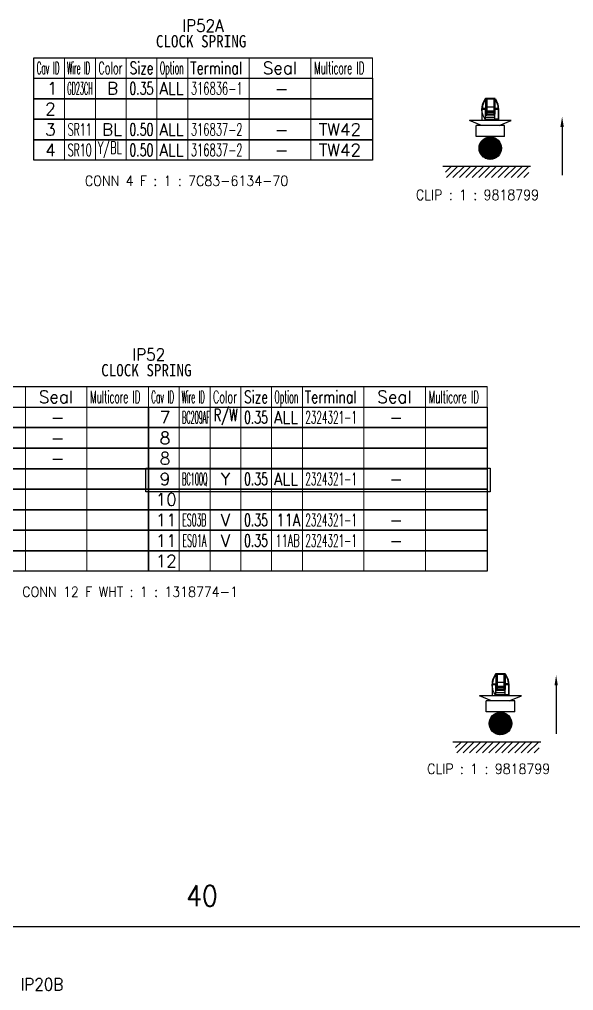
# Model space of a CAD drawing. Header units: inches. Extents: x 47316 to 59086, y 3141 to 11743.
# Drawn here: x 52678.5 to 52813.5, y 8608.1 to 8844.7 of the extents above; entities that cross this region are included whole.
import ezdxf

# ---------------------------------------------------------------- set-up
doc = ezdxf.new("R2010")
doc.units = ezdxf.units.IN
doc.header["$MEASUREMENT"] = 0
doc.layers.add('_0', color=7, linetype='Continuous', lineweight=0)
doc.styles.get("Standard").update_dxf_attribs({"font": ''})
doc.styles.get('Standard').set_extended_font_data('SimSun')
doc.linetypes.add('_VH_OTCON', pattern='A,0.0001,[7,VeSys.shx,S=0.1,R=0,X=0,Y=0],-0.4,[7,VeSys.shx,S=0.1,R=0,X=0,Y=0],-0.4,["X",Standard,S=1,R=0,X=-0.5,Y=-0.5],-0.0001,[7,VeSys.shx,S=0.1,R=0,X=0,Y=0],-0.4', length=1.2002)

msp = doc.modelspace()

# ---------------------------------------------------------------- linework, layer by layer
at = {"color": 0, "linetype": 'Continuous', "lineweight": -2}
for p, q in [((52681.99, 8835.41), (52764.49, 8835.41)), ((52681.99, 8830.41), (52681.99, 8835.41)), ((52681.99, 8830.41), (52764.49, 8830.41)), ((52627.41, 8755.27), (52792.41, 8755.27)), ((52627.41, 8750.27), (52792.41, 8750.27))]:
    msp.add_line(p, q, dxfattribs=at)
at = {"color": 7, "linetype": 'Continuous', "lineweight": 15}
for p, q in [((52689.49, 8830.41), (52689.49, 8835.41)), ((52696.99, 8830.41), (52696.99, 8835.41)), ((52704.49, 8830.41), (52704.49, 8835.41)), ((52711.99, 8830.41), (52711.99, 8835.41)), ((52719.49, 8830.41), (52719.49, 8835.41)), ((52734.49, 8830.41), (52734.49, 8835.41)), ((52749.49, 8830.41), (52749.49, 8835.41)), ((52764.49, 8830.41), (52764.49, 8835.41)), ((52679.91, 8750.27), (52679.91, 8755.27)), ((52694.91, 8750.27), (52694.91, 8755.27)), ((52709.91, 8750.27), (52709.91, 8755.27)), ((52717.41, 8750.27), (52717.41, 8755.27)), ((52724.91, 8750.27), (52724.91, 8755.27)), ((52732.41, 8750.27), (52732.41, 8755.27)), ((52739.91, 8750.27), (52739.91, 8755.27)), ((52747.41, 8750.27), (52747.41, 8755.27)), ((52762.41, 8750.27), (52762.41, 8755.27)), ((52777.41, 8750.27), (52777.41, 8755.27)), ((52792.41, 8750.27), (52792.41, 8755.27))]:
    msp.add_line(p, q, dxfattribs=at)
at = {"color": 102, "linetype": 'Continuous', "lineweight": 15}
for p, q in [((52689.49, 8825.41), (52689.49, 8830.41)), ((52696.99, 8825.41), (52696.99, 8830.41)), ((52704.49, 8825.41), (52704.49, 8830.41)), ((52711.99, 8825.41), (52711.99, 8830.41)), ((52719.49, 8825.41), (52719.49, 8830.41)), ((52734.49, 8825.41), (52734.49, 8830.41)), ((52749.49, 8825.41), (52749.49, 8830.41)), ((52689.49, 8820.41), (52689.49, 8825.41)), ((52696.99, 8820.41), (52696.99, 8825.41)), ((52704.49, 8820.41), (52704.49, 8825.41)), ((52711.99, 8820.41), (52711.99, 8825.41)), ((52719.49, 8820.41), (52719.49, 8825.41)), ((52734.49, 8820.41), (52734.49, 8825.41)), ((52749.49, 8820.41), (52749.49, 8825.41)), ((52689.49, 8815.41), (52689.49, 8820.41)), ((52696.99, 8815.41), (52696.99, 8820.41)), ((52704.49, 8815.41), (52704.49, 8820.41)), ((52711.99, 8815.41), (52711.99, 8820.41)), ((52719.49, 8815.41), (52719.49, 8820.41)), ((52734.49, 8815.41), (52734.49, 8820.41)), ((52749.49, 8815.41), (52749.49, 8820.41)), ((52689.49, 8810.41), (52689.49, 8815.41)), ((52696.99, 8810.41), (52696.99, 8815.41)), ((52704.49, 8810.41), (52704.49, 8815.41)), ((52711.99, 8810.41), (52711.99, 8815.41)), ((52719.49, 8810.41), (52719.49, 8815.41)), ((52734.49, 8810.41), (52734.49, 8815.41)), ((52749.49, 8810.41), (52749.49, 8815.41)), ((52679.91, 8745.27), (52679.91, 8750.27)), ((52694.91, 8745.27), (52694.91, 8750.27)), ((52717.41, 8745.27), (52717.41, 8750.27)), ((52724.91, 8745.27), (52724.91, 8750.27)), ((52732.41, 8745.27), (52732.41, 8750.27)), ((52739.91, 8745.27), (52739.91, 8750.27)), ((52747.41, 8745.27), (52747.41, 8750.27)), ((52762.41, 8745.27), (52762.41, 8750.27)), ((52777.41, 8745.27), (52777.41, 8750.27)), ((52679.91, 8740.27), (52679.91, 8745.27)), ((52694.91, 8740.27), (52694.91, 8745.27)), ((52717.41, 8740.27), (52717.41, 8745.27)), ((52724.91, 8740.27), (52724.91, 8745.27)), ((52732.41, 8740.27), (52732.41, 8745.27)), ((52739.91, 8740.27), (52739.91, 8745.27)), ((52747.41, 8740.27), (52747.41, 8745.27)), ((52762.41, 8740.27), (52762.41, 8745.27)), ((52777.41, 8740.27), (52777.41, 8745.27)), ((52679.91, 8735.27), (52679.91, 8740.27)), ((52694.91, 8735.27), (52694.91, 8740.27)), ((52717.41, 8735.27), (52717.41, 8740.27)), ((52724.91, 8735.27), (52724.91, 8740.27)), ((52732.41, 8735.27), (52732.41, 8740.27)), ((52739.91, 8735.27), (52739.91, 8740.27)), ((52747.41, 8735.27), (52747.41, 8740.27)), ((52762.41, 8735.27), (52762.41, 8740.27)), ((52777.41, 8735.27), (52777.41, 8740.27)), ((52679.91, 8730.27), (52679.91, 8735.27)), ((52694.91, 8730.27), (52694.91, 8735.27)), ((52717.41, 8730.27), (52717.41, 8735.27)), ((52724.91, 8730.27), (52724.91, 8735.27)), ((52732.41, 8730.27), (52732.41, 8735.27)), ((52739.91, 8730.27), (52739.91, 8735.27)), ((52747.41, 8730.27), (52747.41, 8735.27)), ((52762.41, 8730.27), (52762.41, 8735.27)), ((52777.41, 8730.27), (52777.41, 8735.27)), ((52679.91, 8725.27), (52679.91, 8730.27)), ((52694.91, 8725.27), (52694.91, 8730.27)), ((52717.41, 8725.27), (52717.41, 8730.27)), ((52724.91, 8725.27), (52724.91, 8730.27)), ((52732.41, 8725.27), (52732.41, 8730.27)), ((52739.91, 8725.27), (52739.91, 8730.27)), ((52747.41, 8725.27), (52747.41, 8730.27)), ((52762.41, 8725.27), (52762.41, 8730.27)), ((52777.41, 8725.27), (52777.41, 8730.27)), ((52679.91, 8720.27), (52679.91, 8725.27)), ((52694.91, 8720.27), (52694.91, 8725.27)), ((52717.41, 8720.27), (52717.41, 8725.27)), ((52724.91, 8720.27), (52724.91, 8725.27)), ((52732.41, 8720.27), (52732.41, 8725.27)), ((52739.91, 8720.27), (52739.91, 8725.27)), ((52747.41, 8720.27), (52747.41, 8725.27)), ((52762.41, 8720.27), (52762.41, 8725.27)), ((52777.41, 8720.27), (52777.41, 8725.27)), ((52679.91, 8715.27), (52679.91, 8720.27)), ((52694.91, 8715.27), (52694.91, 8720.27)), ((52717.41, 8715.27), (52717.41, 8720.27)), ((52724.91, 8715.27), (52724.91, 8720.27)), ((52732.41, 8715.27), (52732.41, 8720.27)), ((52739.91, 8715.27), (52739.91, 8720.27)), ((52747.41, 8715.27), (52747.41, 8720.27)), ((52762.41, 8715.27), (52762.41, 8720.27)), ((52777.41, 8715.27), (52777.41, 8720.27)), ((52679.91, 8710.27), (52679.91, 8715.27)), ((52694.91, 8710.27), (52694.91, 8715.27)), ((52717.41, 8710.27), (52717.41, 8715.27)), ((52724.91, 8710.27), (52724.91, 8715.27)), ((52732.41, 8710.27), (52732.41, 8715.27)), ((52739.91, 8710.27), (52739.91, 8715.27)), ((52747.41, 8710.27), (52747.41, 8715.27)), ((52762.41, 8710.27), (52762.41, 8715.27)), ((52777.41, 8710.27), (52777.41, 8715.27))]:
    msp.add_line(p, q, dxfattribs=at)
at = {"color": 7, "lineweight": -2}
for p, q in [((52810.71, 8818.53), (52810.71, 8806.78)), ((52809.26, 8682.46), (52809.26, 8670.71))]:
    msp.add_line(p, q, dxfattribs=at)
at = {"color": 0, "lineweight": -2}
for p, q in [((52795.86, 8812.72, 0), (52792.55, 8816.03, 0)), ((52795.88, 8812.81, 0), (52792.64, 8816.05, 0)), ((52795.9, 8812.9, 0), (52792.73, 8816.07, 0)), ((52795.92, 8812.99, 0), (52792.82, 8816.09, 0)), ((52795.93, 8813.08, 0), (52792.91, 8816.1, 0)), ((52795.94, 8813.18, 0), (52793.01, 8816.11, 0)), ((52795.94, 8813.28, 0), (52793.11, 8816.11, 0)), ((52795.94, 8813.38, 0), (52793.21, 8816.11, 0)), ((52795.94, 8813.49, 0), (52793.32, 8816.11, 0)), ((52795.93, 8813.61, 0), (52793.44, 8816.1, 0)), ((52795.92, 8813.73, 0), (52793.55, 8816.09, 0)), ((52795.9, 8813.85, 0), (52793.68, 8816.07, 0)), ((52795.88, 8813.98, 0), (52793.81, 8816.05, 0)), ((52793.57, 8810.67, 0), (52790.5, 8813.74, 0)), ((52793.66, 8810.68, 0), (52790.51, 8813.83, 0)), ((52793.75, 8810.7, 0), (52790.53, 8813.92, 0)), ((52793.84, 8810.72, 0), (52790.55, 8814.01, 0)), ((52793.92, 8810.74, 0), (52790.57, 8814.09, 0)), ((52794.01, 8810.76, 0), (52790.59, 8814.18, 0)), ((52794.09, 8810.79, 0), (52790.62, 8814.26, 0)), ((52794.16, 8810.81, 0), (52790.64, 8814.34, 0)), ((52794.24, 8810.84, 0), (52790.67, 8814.41, 0)), ((52794.32, 8810.88, 0), (52790.71, 8814.49, 0)), ((52794.39, 8810.91, 0), (52790.74, 8814.56, 0)), ((52794.46, 8810.94, 0), (52790.77, 8814.63, 0)), ((52794.53, 8810.98, 0), (52790.81, 8814.7, 0)), ((52794.6, 8811.02, 0), (52790.85, 8814.77, 0)), ((52794.66, 8811.06, 0), (52790.89, 8814.83, 0)), ((52794.73, 8811.1, 0), (52790.93, 8814.9, 0)), ((52794.79, 8811.15, 0), (52790.97, 8814.96, 0)), ((52794.85, 8811.19, 0), (52791.02, 8815.02, 0)), ((52794.91, 8811.24, 0), (52791.07, 8815.08, 0)), ((52794.97, 8811.28, 0), (52791.11, 8815.14, 0)), ((52795.03, 8811.33, 0), (52791.16, 8815.2, 0)), ((52795.08, 8811.38, 0), (52791.21, 8815.25, 0)), ((52795.13, 8811.44, 0), (52791.27, 8815.3, 0)), ((52795.19, 8811.49, 0), (52791.32, 8815.36, 0)), ((52795.24, 8811.54, 0), (52791.37, 8815.41, 0)), ((52795.29, 8811.6, 0), (52791.43, 8815.46, 0)), ((52795.34, 8811.66, 0), (52791.49, 8815.51, 0)), ((52795.38, 8811.72, 0), (52791.55, 8815.55, 0)), ((52795.43, 8811.78, 0), (52791.61, 8815.6, 0)), ((52795.47, 8811.84, 0), (52791.67, 8815.64, 0)), ((52795.51, 8811.91, 0), (52791.74, 8815.68, 0)), ((52795.55, 8811.97, 0), (52791.8, 8815.72, 0)), ((52795.59, 8812.04, 0), (52791.87, 8815.76, 0)), ((52795.63, 8812.11, 0), (52791.94, 8815.8, 0)), ((52795.67, 8812.18, 0), (52792.01, 8815.84, 0)), ((52795.7, 8812.25, 0), (52792.08, 8815.87, 0)), ((52795.73, 8812.32, 0), (52792.15, 8815.9, 0)), ((52795.76, 8812.4, 0), (52792.23, 8815.93, 0)), ((52795.79, 8812.48, 0), (52792.31, 8815.96, 0)), ((52795.82, 8812.56, 0), (52792.39, 8815.99, 0)), ((52795.84, 8812.64, 0), (52792.47, 8816.01, 0)), ((52795.84, 8814.13, 0), (52793.96, 8816.01, 0)), ((52795.79, 8814.28, 0), (52794.11, 8815.96, 0)), ((52795.72, 8814.45, 0), (52794.28, 8815.89, 0)), ((52795.63, 8814.66, 0), (52794.49, 8815.8, 0)), ((52795.46, 8814.93, 0), (52794.76, 8815.63, 0)), ((52793.28, 8810.64, 0), (52790.47, 8813.45, 0)), ((52793.17, 8810.64, 0), (52790.47, 8813.34, 0)), ((52793.06, 8810.65, 0), (52790.47, 8813.23, 0)), ((52793.48, 8810.65, 0), (52790.48, 8813.65, 0)), ((52793.38, 8810.65, 0), (52790.48, 8813.55, 0)), ((52792.95, 8810.65, 0), (52790.48, 8813.12, 0)), ((52792.83, 8810.67, 0), (52790.5, 8813, 0)), ((52792.7, 8810.69, 0), (52790.52, 8812.87, 0)), ((52792.56, 8810.72, 0), (52790.55, 8812.73, 0)), ((52792.42, 8810.76, 0), (52790.59, 8812.59, 0)), ((52792.26, 8810.81, 0), (52790.64, 8812.43, 0)), ((52792.08, 8810.88, 0), (52790.71, 8812.25, 0)), ((52791.86, 8810.99, 0), (52790.82, 8812.03, 0)), ((52791.56, 8811.2, 0), (52791.03, 8811.73, 0)), ((52781.61, 8808.94), (52803.04, 8808.94)), ((52782.26, 8807.5, 0), (52783.6, 8808.84, 0)), ((52782.54, 8806.21, 0), (52785.17, 8808.84, 0)), ((52784.11, 8806.21, 0), (52786.74, 8808.84, 0)), ((52785.69, 8806.21, 0), (52788.31, 8808.84, 0)), ((52787.26, 8806.21, 0), (52789.89, 8808.84, 0)), ((52788.83, 8806.21, 0), (52791.46, 8808.84, 0)), ((52790.4, 8806.21, 0), (52793.03, 8808.84, 0)), ((52791.97, 8806.21, 0), (52794.6, 8808.84, 0)), ((52793.54, 8806.21, 0), (52796.17, 8808.84, 0)), ((52795.12, 8806.21, 0), (52797.74, 8808.84, 0)), ((52796.69, 8806.21, 0), (52799.32, 8808.84, 0)), ((52798.26, 8806.21, 0), (52800.89, 8808.84, 0)), ((52799.83, 8806.21, 0), (52802.46, 8808.84, 0)), ((52801.4, 8806.21, 0), (52802.62, 8807.43, 0)), ((52796.57, 8670.61, 0), (52793.1, 8674.08, 0)), ((52796.65, 8670.63, 0), (52793.12, 8674.15, 0)), ((52796.72, 8670.66, 0), (52793.15, 8674.23, 0)), ((52796.8, 8670.69, 0), (52793.19, 8674.3, 0)), ((52796.87, 8670.73, 0), (52793.22, 8674.38, 0)), ((52796.94, 8670.76, 0), (52793.25, 8674.45, 0)), ((52797.01, 8670.8, 0), (52793.29, 8674.52, 0)), ((52797.08, 8670.84, 0), (52793.33, 8674.58, 0)), ((52797.14, 8670.88, 0), (52793.37, 8674.65, 0)), ((52797.21, 8670.92, 0), (52793.41, 8674.71, 0)), ((52797.27, 8670.96, 0), (52793.46, 8674.78, 0)), ((52797.33, 8671.01, 0), (52793.5, 8674.84, 0)), ((52797.39, 8671.05, 0), (52793.55, 8674.9, 0)), ((52797.45, 8671.1, 0), (52793.59, 8674.96, 0)), ((52797.51, 8671.15, 0), (52793.64, 8675.01, 0)), ((52797.56, 8671.2, 0), (52793.69, 8675.07, 0)), ((52797.62, 8671.25, 0), (52793.75, 8675.12, 0)), ((52797.67, 8671.31, 0), (52793.8, 8675.18, 0)), ((52797.72, 8671.36, 0), (52793.85, 8675.23, 0)), ((52797.77, 8671.42, 0), (52793.91, 8675.28, 0)), ((52797.82, 8671.48, 0), (52793.97, 8675.32, 0)), ((52797.86, 8671.54, 0), (52794.03, 8675.37, 0)), ((52797.91, 8671.6, 0), (52794.09, 8675.42, 0)), ((52797.95, 8671.66, 0), (52794.15, 8675.46, 0)), ((52797.99, 8671.72, 0), (52794.22, 8675.5, 0)), ((52798.03, 8671.79, 0), (52794.28, 8675.54, 0)), ((52798.07, 8671.86, 0), (52794.35, 8675.58, 0)), ((52798.11, 8671.93, 0), (52794.42, 8675.62, 0)), ((52798.15, 8672, 0), (52794.49, 8675.65, 0)), ((52798.18, 8672.07, 0), (52794.56, 8675.69, 0)), ((52798.21, 8672.14, 0), (52794.63, 8675.72, 0)), ((52798.24, 8672.22, 0), (52794.71, 8675.75, 0)), ((52798.27, 8672.3, 0), (52794.79, 8675.78, 0)), ((52798.3, 8672.37, 0), (52794.87, 8675.81, 0)), ((52798.32, 8672.46, 0), (52794.95, 8675.83, 0)), ((52798.34, 8672.54, 0), (52795.03, 8675.85, 0)), ((52798.36, 8672.63, 0), (52795.12, 8675.87, 0)), ((52798.38, 8672.72, 0), (52795.21, 8675.89, 0)), ((52798.4, 8672.81, 0), (52795.3, 8675.9, 0)), ((52798.41, 8672.9, 0), (52795.39, 8675.92, 0)), ((52798.42, 8673, 0), (52795.49, 8675.92, 0)), ((52798.42, 8673.1, 0), (52795.59, 8675.93, 0)), ((52798.42, 8673.2, 0), (52795.7, 8675.93, 0)), ((52798.42, 8673.31, 0), (52795.8, 8675.93, 0)), ((52798.41, 8673.43, 0), (52795.92, 8675.92, 0)), ((52798.4, 8673.54, 0), (52796.04, 8675.91, 0)), ((52798.38, 8673.67, 0), (52796.16, 8675.89, 0)), ((52798.36, 8673.8, 0), (52796.29, 8675.86, 0)), ((52798.32, 8673.94, 0), (52796.44, 8675.83, 0)), ((52798.27, 8674.1, 0), (52796.59, 8675.78, 0)), ((52798.2, 8674.27, 0), (52796.76, 8675.71, 0)), ((52798.11, 8674.48, 0), (52796.97, 8675.61, 0)), ((52797.94, 8674.74, 0), (52797.24, 8675.45, 0)), ((52795.76, 8670.46, 0), (52792.95, 8673.27, 0)), ((52795.65, 8670.46, 0), (52792.95, 8673.16, 0)), ((52795.86, 8670.47, 0), (52792.96, 8673.37, 0)), ((52795.54, 8670.46, 0), (52792.96, 8673.05, 0)), ((52795.43, 8670.47, 0), (52792.96, 8672.94, 0)), ((52795.96, 8670.47, 0), (52792.97, 8673.46, 0)), ((52796.05, 8670.48, 0), (52792.98, 8673.56, 0)), ((52795.31, 8670.49, 0), (52792.98, 8672.82, 0)), ((52796.14, 8670.5, 0), (52792.99, 8673.65, 0)), ((52795.18, 8670.51, 0), (52793, 8672.69, 0)), ((52796.23, 8670.51, 0), (52793.01, 8673.74, 0)), ((52796.32, 8670.53, 0), (52793.03, 8673.83, 0)), ((52795.04, 8670.54, 0), (52793.03, 8672.55, 0)), ((52796.4, 8670.56, 0), (52793.05, 8673.91, 0)), ((52796.49, 8670.58, 0), (52793.07, 8674, 0)), ((52794.9, 8670.58, 0), (52793.07, 8672.41, 0)), ((52794.74, 8670.63, 0), (52793.12, 8672.25, 0)), ((52794.56, 8670.7, 0), (52793.2, 8672.07, 0)), ((52794.34, 8670.81, 0), (52793.3, 8671.85, 0)), ((52794.04, 8671.01, 0), (52793.51, 8671.54, 0)), ((52784.09, 8668.76), (52805.52, 8668.76)), ((52784.74, 8667.32, 0), (52786.08, 8668.66, 0)), ((52785.02, 8666.03, 0), (52787.65, 8668.66, 0)), ((52786.6, 8666.03, 0), (52789.22, 8668.66, 0)), ((52788.17, 8666.03, 0), (52790.8, 8668.66, 0)), ((52789.74, 8666.03, 0), (52792.37, 8668.66, 0)), ((52791.31, 8666.03, 0), (52793.94, 8668.66, 0)), ((52792.88, 8666.03, 0), (52795.51, 8668.66, 0)), ((52794.45, 8666.03, 0), (52797.08, 8668.66, 0)), ((52796.02, 8666.03, 0), (52798.65, 8668.66, 0)), ((52797.6, 8666.03, 0), (52800.22, 8668.66, 0)), ((52799.17, 8666.03, 0), (52801.8, 8668.66, 0)), ((52800.74, 8666.03, 0), (52803.37, 8668.66, 0)), ((52802.31, 8666.03, 0), (52804.94, 8668.66, 0)), ((52803.88, 8666.03, 0), (52805.1, 8667.25, 0))]:
    msp.add_line(p, q, dxfattribs=at)
at = {"color": 1}
for p, q in [((52709.29, 8735.41), (52793.2, 8735.41)), ((52709.29, 8729.6), (52709.29, 8735.41)), ((52793.2, 8735.41), (52793.2, 8729.6)), ((52793.2, 8729.6), (52709.29, 8729.6))]:
    msp.add_line(p, q, dxfattribs=at)
at = {"color": 0, "linetype": '_VH_OTCON', "lineweight": -2, "ltscale": 5}
msp.add_line((52627.62, 8623.72), (52817.85, 8623.72), dxfattribs=at)
at = {"color": 0, "linetype": 'Continuous', "lineweight": -2}
for points in [[(52681.99, 8825.41), (52681.99, 8830.41), (52764.49, 8830.41), (52764.49, 8825.41)], [(52681.99, 8820.41), (52681.99, 8825.41), (52764.49, 8825.41), (52764.49, 8820.41)], [(52681.99, 8815.41), (52681.99, 8820.41), (52764.49, 8820.41), (52764.49, 8815.41)], [(52681.99, 8810.41), (52681.99, 8815.41), (52764.49, 8815.41), (52764.49, 8810.41)], [(52627.41, 8745.27), (52627.41, 8750.27), (52709.91, 8750.27), (52709.91, 8745.27)], [(52709.91, 8745.27), (52709.91, 8750.27), (52792.41, 8750.27), (52792.41, 8745.27)], [(52627.41, 8740.27), (52627.41, 8745.27), (52709.91, 8745.27), (52709.91, 8740.27)], [(52709.91, 8740.27), (52709.91, 8745.27), (52792.41, 8745.27), (52792.41, 8740.27)], [(52627.41, 8735.27), (52627.41, 8740.27), (52709.91, 8740.27), (52709.91, 8735.27)], [(52709.91, 8735.27), (52709.91, 8740.27), (52792.41, 8740.27), (52792.41, 8735.27)], [(52627.41, 8730.27), (52627.41, 8735.27), (52709.91, 8735.27), (52709.91, 8730.27)], [(52709.91, 8730.27), (52709.91, 8735.27), (52792.41, 8735.27), (52792.41, 8730.27)], [(52627.41, 8725.27), (52627.41, 8730.27), (52709.91, 8730.27), (52709.91, 8725.27)], [(52709.91, 8725.27), (52709.91, 8730.27), (52792.41, 8730.27), (52792.41, 8725.27)], [(52627.41, 8720.27), (52627.41, 8725.27), (52709.91, 8725.27), (52709.91, 8720.27)], [(52709.91, 8720.27), (52709.91, 8725.27), (52792.41, 8725.27), (52792.41, 8720.27)], [(52627.41, 8715.27), (52627.41, 8720.27), (52709.91, 8720.27), (52709.91, 8715.27)], [(52709.91, 8715.27), (52709.91, 8720.27), (52792.41, 8720.27), (52792.41, 8715.27)], [(52627.41, 8710.27), (52627.41, 8715.27), (52709.91, 8715.27), (52709.91, 8710.27)], [(52709.91, 8710.27), (52709.91, 8715.27), (52792.41, 8715.27), (52792.41, 8710.27)]]:
    msp.add_lwpolyline(points, close=True, dxfattribs=at)
at = {"color": 0, "lineweight": -2}
for centre in [(52793.21, 8813.38), (52795.69, 8673.2)]:
    msp.add_circle(centre, 2.74, dxfattribs=at)
at = {"color": 7, "lineweight": -2}
for points in [[(52810.3, 8818.53), (52810.71, 8821.03), (52811.13, 8818.53)], [(52808.85, 8682.46), (52809.26, 8684.96), (52809.68, 8682.46)]]:
    msp.add_solid(points, dxfattribs=at)
at = {"layer": '_0', "color": 0, "linetype": 'ByBlock', "lineweight": -2, "ltscale": 0.012206}
for p, q in [((52791.17, 8823.28), (52791.17, 8822.99)), ((52791.29, 8823.28), (52791.29, 8822.99)), ((52793.65, 8683.1), (52793.65, 8682.81)), ((52793.77, 8683.1), (52793.77, 8682.81))]:
    msp.add_line(p, q, dxfattribs=at)
at = {"layer": '_0', "color": 0, "linetype": 'ByBlock', "lineweight": -2, "ltscale": 0.005}
for p, q in [((52791.29, 8823.28), (52791.17, 8823.28)), ((52791.44, 8823.99), (52791.34, 8824.05)), ((52792.08, 8825.36), (52791.97, 8825.41)), ((52792.08, 8825.36), (52792.08, 8825.48)), ((52794.33, 8825.36), (52794.33, 8825.48)), ((52794.33, 8825.36), (52794.44, 8825.41)), ((52794.97, 8823.99), (52795.08, 8824.05)), ((52795.13, 8823.28), (52795.25, 8823.28)), ((52791.29, 8822.99), (52791.17, 8822.99)), ((52795.13, 8823), (52795.25, 8823)), ((52795.13, 8820.29), (52795.25, 8820.29)), ((52793.93, 8683.81), (52793.82, 8683.86)), ((52794.56, 8685.18), (52794.46, 8685.23)), ((52794.56, 8685.18), (52794.56, 8685.3)), ((52796.81, 8685.18), (52796.81, 8685.3)), ((52796.81, 8685.18), (52796.92, 8685.23)), ((52797.45, 8683.81), (52797.56, 8683.86)), ((52793.77, 8683.1), (52793.65, 8683.1)), ((52793.77, 8682.81), (52793.65, 8682.81)), ((52797.61, 8683.1), (52797.73, 8683.1)), ((52797.61, 8682.82), (52797.73, 8682.82)), ((52797.61, 8680.1), (52797.73, 8680.1))]:
    msp.add_line(p, q, dxfattribs=at)
at = {"layer": '_0', "color": 0, "linetype": 'ByBlock', "lineweight": -2, "ltscale": 0.062942}
for p, q in [((52791.34, 8824.05), (52791.97, 8825.41)), ((52794.44, 8825.41), (52795.08, 8824.05)), ((52793.82, 8683.86), (52794.46, 8685.23)), ((52796.92, 8685.23), (52797.56, 8683.86))]:
    msp.add_line(p, q, dxfattribs=at)
at = {"layer": '_0', "color": 0, "linetype": 'ByBlock', "lineweight": -2, "ltscale": 0.062941}
for p, q in [((52791.44, 8823.99), (52792.08, 8825.36)), ((52794.33, 8825.36), (52794.97, 8823.99)), ((52793.93, 8683.81), (52794.56, 8685.18)), ((52796.81, 8685.18), (52797.45, 8683.81))]:
    msp.add_line(p, q, dxfattribs=at)
at = {"layer": '_0', "color": 0, "linetype": 'ByBlock', "lineweight": -2, "ltscale": 0.081943}
for p, q in [((52792.07, 8825.18), (52792.07, 8823.22)), ((52792.37, 8825.3), (52792.37, 8823.34)), ((52794.05, 8825.3), (52794.05, 8823.34)), ((52794.35, 8825.18), (52794.35, 8823.22)), ((52794.55, 8685), (52794.55, 8683.04)), ((52794.85, 8685.12), (52794.85, 8683.15)), ((52796.53, 8685.12), (52796.53, 8683.15)), ((52796.83, 8685), (52796.83, 8683.04))]:
    msp.add_line(p, q, dxfattribs=at)
at = {"layer": '_0', "color": 0, "linetype": 'ByBlock', "lineweight": -2, "ltscale": 0.04455}
for p, q in [((52792.07, 8823.22), (52792.07, 8822.15)), ((52794.35, 8823.22), (52794.35, 8822.15)), ((52794.55, 8683.04), (52794.55, 8681.97)), ((52796.83, 8683.04), (52796.83, 8681.97))]:
    msp.add_line(p, q, dxfattribs=at)
at = {"layer": '_0', "color": 0, "linetype": 'ByBlock', "lineweight": -2, "ltscale": 0.011816}
for p, q in [((52792.37, 8825.48), (52792.08, 8825.48)), ((52794.33, 8825.48), (52794.05, 8825.48)), ((52794.85, 8685.3), (52794.56, 8685.3)), ((52796.81, 8685.3), (52796.53, 8685.3))]:
    msp.add_line(p, q, dxfattribs=at)
at = {"layer": '_0', "color": 0, "linetype": 'ByBlock', "lineweight": -2, "ltscale": 0.001816}
for p, q in [((52792.13, 8825.36), (52792.08, 8825.36)), ((52794.33, 8825.36), (52794.29, 8825.36)), ((52794.61, 8685.18), (52794.56, 8685.18)), ((52796.81, 8685.18), (52796.77, 8685.18))]:
    msp.add_line(p, q, dxfattribs=at)
at = {"layer": '_0', "color": 0, "linetype": 'ByBlock', "lineweight": -2, "ltscale": 0.07}
for p, q in [((52794.05, 8825.48), (52792.37, 8825.48)), ((52794.05, 8825.3), (52792.37, 8825.3)), ((52794.05, 8823.34), (52792.37, 8823.34)), ((52794.05, 8822.36), (52792.37, 8822.36)), ((52794.05, 8822.06), (52792.37, 8822.06)), ((52794.05, 8821.63), (52792.37, 8821.63)), ((52794.05, 8821.4), (52792.37, 8821.4)), ((52796.53, 8685.3), (52794.85, 8685.3)), ((52796.53, 8685.12), (52794.85, 8685.12)), ((52796.53, 8683.15), (52794.85, 8683.15)), ((52796.53, 8682.18), (52794.85, 8682.18)), ((52796.53, 8681.88), (52794.85, 8681.88)), ((52796.53, 8681.45), (52794.85, 8681.45)), ((52796.53, 8681.22), (52794.85, 8681.22))]:
    msp.add_line(p, q, dxfattribs=at)
at = {"layer": '_0', "color": 0, "linetype": 'ByBlock', "lineweight": -2, "ltscale": 0.007544}
for p, q in [((52792.37, 8825.48), (52792.37, 8825.3)), ((52794.05, 8825.48), (52794.05, 8825.3)), ((52794.85, 8685.3), (52794.85, 8685.12)), ((52796.53, 8685.3), (52796.53, 8685.12))]:
    msp.add_line(p, q, dxfattribs=at)
at = {"layer": '_0', "color": 0, "linetype": 'ByBlock', "lineweight": -2, "ltscale": 0.0405}
for p, q in [((52792.37, 8823.34), (52792.37, 8822.36)), ((52794.05, 8823.34), (52794.05, 8822.36)), ((52794.85, 8683.15), (52794.85, 8682.18)), ((52796.53, 8683.15), (52796.53, 8682.18))]:
    msp.add_line(p, q, dxfattribs=at)
at = {"layer": '_0', "color": 0, "linetype": 'ByBlock', "lineweight": -2, "ltscale": 0.011804}
for p, q in [((52795.13, 8823), (52795.13, 8823.28)), ((52795.25, 8823), (52795.25, 8823.28)), ((52797.61, 8682.82), (52797.61, 8683.1)), ((52797.73, 8682.82), (52797.73, 8683.1))]:
    msp.add_line(p, q, dxfattribs=at)
at = {"layer": '_0', "color": 0, "linetype": 'ByBlock', "lineweight": -2, "ltscale": 0.004477}
for p, q in [((52791.17, 8822.88), (52791.17, 8822.99)), ((52793.65, 8682.7), (52793.65, 8682.81))]:
    msp.add_line(p, q, dxfattribs=at)
at = {"layer": '_0', "color": 0, "linetype": 'ByBlock', "lineweight": -2, "ltscale": 0.00896}
for p, q in [((52791.17, 8822.67), (52791.17, 8822.88)), ((52793.65, 8682.49), (52793.65, 8682.7))]:
    msp.add_line(p, q, dxfattribs=at)
at = {"layer": '_0', "color": 0, "linetype": 'ByBlock', "lineweight": -2, "ltscale": 0.107719}
for p, q in [((52791.17, 8822.67), (52791.17, 8820.08)), ((52793.65, 8682.49), (52793.65, 8679.9))]:
    msp.add_line(p, q, dxfattribs=at)
at = {"layer": '_0', "color": 0, "linetype": 'ByBlock', "lineweight": -2, "ltscale": 0.000715637}
for p, q in [((52791.19, 8822.66), (52791.17, 8822.66)), ((52793.67, 8682.48), (52793.65, 8682.48))]:
    msp.add_line(p, q, dxfattribs=at)
at = {"layer": '_0', "color": 0, "linetype": 'ByBlock', "lineweight": -2}
for p, q in [((52791.23, 8822.25), (52791.19, 8822.66)), ((52791.31, 8821.84), (52791.23, 8822.25)), ((52791.46, 8821.34), (52791.31, 8821.84)), ((52791.68, 8820.85), (52791.46, 8821.34)), ((52791.96, 8820.38), (52791.68, 8820.85)), ((52793.71, 8682.07), (52793.67, 8682.48)), ((52793.79, 8681.66), (52793.71, 8682.07)), ((52793.94, 8681.15), (52793.79, 8681.66)), ((52794.16, 8680.66), (52793.94, 8681.15)), ((52794.44, 8680.2), (52794.16, 8680.66))]:
    msp.add_line(p, q, dxfattribs=at)
at = {"layer": '_0', "color": 0, "linetype": 'ByBlock', "lineweight": -2, "ltscale": 0.005597}
for p, q in [((52791.29, 8822.86), (52791.29, 8822.99)), ((52793.77, 8682.68), (52793.77, 8682.81))]:
    msp.add_line(p, q, dxfattribs=at)
at = {"layer": '_0', "color": 0, "linetype": 'ByBlock', "lineweight": -2, "ltscale": 0.0325}
for p, q in [((52792.07, 8822.99), (52791.29, 8822.99)), ((52792.07, 8822.86), (52791.29, 8822.86)), ((52795.13, 8823), (52794.35, 8823)), ((52795.13, 8822.81), (52794.35, 8822.81)), ((52794.35, 8820.48), (52795.13, 8820.48)), ((52794.55, 8682.81), (52793.77, 8682.81)), ((52794.55, 8682.68), (52793.77, 8682.68)), ((52797.61, 8682.82), (52796.83, 8682.82)), ((52797.61, 8682.63), (52796.83, 8682.63)), ((52796.83, 8680.29), (52797.61, 8680.29))]:
    msp.add_line(p, q, dxfattribs=at)
at = {"layer": '_0', "color": 0, "linetype": 'ByBlock', "lineweight": -2, "ltscale": 0.002986}
for p, q in [((52791.29, 8822.79), (52791.29, 8822.86)), ((52793.77, 8682.6), (52793.77, 8682.68))]:
    msp.add_line(p, q, dxfattribs=at)
at = {"layer": '_0', "color": 0, "linetype": 'ByBlock', "lineweight": -2, "ltscale": 9.0198e-05}
for p, q in [((52791.29, 8822.78), (52791.29, 8822.79)), ((52793.77, 8682.6), (52793.77, 8682.6))]:
    msp.add_line(p, q, dxfattribs=at)
at = {"layer": '_0', "color": 0, "linetype": 'ByBlock', "lineweight": -2, "ltscale": 0.000495148}
for p, q in [((52791.3, 8822.78), (52791.29, 8822.78)), ((52793.78, 8682.6), (52793.77, 8682.6))]:
    msp.add_line(p, q, dxfattribs=at)
at = {"layer": '_0', "color": 0, "linetype": 'ByBlock', "lineweight": -2, "ltscale": 0.031953}
for p, q in [((52792.07, 8822.78), (52791.3, 8822.78)), ((52794.55, 8682.6), (52793.78, 8682.6))]:
    msp.add_line(p, q, dxfattribs=at)
at = {"layer": '_0', "color": 0, "linetype": 'ByBlock', "lineweight": -2, "ltscale": 0.005363}
for p, q in [((52792.07, 8822.99), (52792.07, 8822.86)), ((52794.55, 8682.81), (52794.55, 8682.68))]:
    msp.add_line(p, q, dxfattribs=at)
at = {"layer": '_0', "color": 0, "linetype": 'ByBlock', "lineweight": -2, "ltscale": 0.000233459}
for p, q in [((52792.07, 8822.86), (52792.07, 8822.86)), ((52794.55, 8682.68), (52794.55, 8682.68))]:
    msp.add_line(p, q, dxfattribs=at)
at = {"layer": '_0', "color": 0, "linetype": 'ByBlock', "lineweight": -2, "ltscale": 0.003059}
for p, q in [((52792.07, 8822.86), (52792.07, 8822.78)), ((52794.55, 8682.68), (52794.55, 8682.6))]:
    msp.add_line(p, q, dxfattribs=at)
at = {"layer": '_0', "color": 0, "linetype": 'ByBlock', "lineweight": -2, "ltscale": 0.1}
for p, q in [((52792.07, 8820.38), (52792.07, 8822.78)), ((52794.55, 8680.2), (52794.55, 8682.6))]:
    msp.add_line(p, q, dxfattribs=at)
at = {"layer": '_0', "color": 0, "linetype": 'ByBlock', "lineweight": -2, "ltscale": 0.012637}
for p, q in [((52792.07, 8821.84), (52792.07, 8822.15)), ((52792.37, 8822.06), (52792.37, 8822.36)), ((52794.05, 8822.36), (52794.05, 8822.06)), ((52794.35, 8822.15), (52794.35, 8821.84)), ((52794.55, 8681.66), (52794.55, 8681.97)), ((52794.85, 8681.88), (52794.85, 8682.18)), ((52796.53, 8682.18), (52796.53, 8681.88)), ((52796.83, 8681.97), (52796.83, 8681.66))]:
    msp.add_line(p, q, dxfattribs=at)
at = {"layer": '_0', "color": 0, "linetype": 'ByBlock', "lineweight": -2, "ltscale": 0.009006}
for p, q in [((52792.07, 8821.84), (52792.07, 8821.63)), ((52794.35, 8821.84), (52794.35, 8821.63)), ((52794.55, 8681.66), (52794.55, 8681.45)), ((52796.83, 8681.66), (52796.83, 8681.45))]:
    msp.add_line(p, q, dxfattribs=at)
at = {"layer": '_0', "color": 0, "linetype": 'ByBlock', "lineweight": -2, "ltscale": 0.009364}
for p, q in [((52792.07, 8821.63), (52792.07, 8821.4)), ((52792.37, 8821.63), (52792.37, 8821.4)), ((52794.05, 8821.4), (52794.05, 8821.63)), ((52794.35, 8821.4), (52794.35, 8821.63)), ((52794.55, 8681.45), (52794.55, 8681.22)), ((52794.85, 8681.45), (52794.85, 8681.22)), ((52796.53, 8681.22), (52796.53, 8681.45)), ((52796.83, 8681.22), (52796.83, 8681.45))]:
    msp.add_line(p, q, dxfattribs=at)
at = {"layer": '_0', "color": 0, "linetype": 'ByBlock', "lineweight": -2, "ltscale": 0.0125}
for p, q in [((52792.07, 8821.63), (52792.37, 8821.63)), ((52792.07, 8821.4), (52792.37, 8821.4)), ((52794.05, 8821.63), (52794.35, 8821.63)), ((52794.05, 8821.4), (52794.35, 8821.4)), ((52793.21, 8820.38), (52793.21, 8820.08)), ((52793.27, 8820.38), (52793.27, 8820.08)), ((52794.55, 8681.45), (52794.85, 8681.45)), ((52794.55, 8681.22), (52794.85, 8681.22)), ((52796.53, 8681.45), (52796.83, 8681.45)), ((52796.53, 8681.22), (52796.83, 8681.22)), ((52795.69, 8680.2), (52795.69, 8679.9)), ((52795.75, 8680.2), (52795.75, 8679.9))]:
    msp.add_line(p, q, dxfattribs=at)
at = {"layer": '_0', "color": 0, "linetype": 'ByBlock', "lineweight": -2, "ltscale": 0.022501}
for p, q in [((52792.07, 8820.86), (52792.07, 8821.4)), ((52794.35, 8820.86), (52794.35, 8821.4)), ((52794.55, 8680.68), (52794.55, 8681.22)), ((52796.83, 8680.68), (52796.83, 8681.22))]:
    msp.add_line(p, q, dxfattribs=at)
at = {"layer": '_0', "color": 0, "linetype": 'ByBlock', "lineweight": -2, "ltscale": 0.02}
for p, q in [((52792.07, 8820.38), (52792.07, 8820.86)), ((52794.35, 8820.38), (52794.35, 8820.86)), ((52794.55, 8680.2), (52794.55, 8680.68)), ((52796.83, 8680.2), (52796.83, 8680.68))]:
    msp.add_line(p, q, dxfattribs=at)
at = {"layer": '_0', "color": 0, "linetype": 'ByBlock', "lineweight": -2, "ltscale": 0.095}
for p, q in [((52794.35, 8820.86), (52792.07, 8820.86)), ((52794.35, 8820.38), (52792.07, 8820.38)), ((52796.83, 8680.68), (52794.55, 8680.68)), ((52796.83, 8680.2), (52794.55, 8680.2))]:
    msp.add_line(p, q, dxfattribs=at)
at = {"layer": '_0', "color": 0, "linetype": 'ByBlock', "lineweight": -2, "ltscale": 0.018011}
for p, q in [((52792.37, 8822.06), (52792.37, 8821.63)), ((52794.05, 8822.06), (52794.05, 8821.63)), ((52794.85, 8681.88), (52794.85, 8681.45)), ((52796.53, 8681.88), (52796.53, 8681.45))]:
    msp.add_line(p, q, dxfattribs=at)
at = {"layer": '_0', "color": 0, "linetype": 'ByBlock', "lineweight": -2, "ltscale": 0.007907}
for p, q in [((52795.13, 8823), (52795.13, 8822.81)), ((52797.61, 8682.82), (52797.61, 8682.63))]:
    msp.add_line(p, q, dxfattribs=at)
at = {"layer": '_0', "color": 0, "linetype": 'ByBlock', "lineweight": -2, "ltscale": 0.097302}
for p, q in [((52795.13, 8822.81), (52795.13, 8820.48)), ((52795.25, 8822.85), (52795.25, 8820.51)), ((52797.61, 8682.63), (52797.61, 8680.29)), ((52797.73, 8682.67), (52797.73, 8680.33))]:
    msp.add_line(p, q, dxfattribs=at)
at = {"layer": '_0', "color": 0, "linetype": 'ByBlock', "lineweight": -2, "ltscale": 0.006325}
for p, q in [((52795.25, 8823), (52795.25, 8822.85)), ((52797.73, 8682.82), (52797.73, 8682.67))]:
    msp.add_line(p, q, dxfattribs=at)
at = {"layer": '_0', "color": 0, "linetype": 'ByBlock', "lineweight": -2, "ltscale": 0.132311}
for p, q in [((52791.05, 8818.88), (52788.11, 8820.08)), ((52795.37, 8818.88), (52798.31, 8820.08)), ((52793.53, 8678.7), (52790.59, 8679.9)), ((52797.85, 8678.7), (52800.79, 8679.9))]:
    msp.add_line(p, q, dxfattribs=at)
at = {"layer": '_0', "color": 0, "linetype": 'ByBlock', "lineweight": -2, "ltscale": 0.425}
for p, q in [((52798.31, 8820.08), (52788.11, 8820.08)), ((52800.79, 8679.9), (52790.59, 8679.9))]:
    msp.add_line(p, q, dxfattribs=at)
at = {"layer": '_0', "color": 0, "linetype": 'ByBlock', "lineweight": -2, "ltscale": 0.1125}
for p, q in [((52789.73, 8816.18), (52789.73, 8818.88)), ((52796.69, 8816.18), (52796.69, 8818.88)), ((52792.21, 8676), (52792.21, 8678.7)), ((52799.17, 8676), (52799.17, 8678.7))]:
    msp.add_line(p, q, dxfattribs=at)
at = {"layer": '_0', "color": 0, "linetype": 'ByBlock', "lineweight": -2, "ltscale": 0.096026}
for p, q in [((52792.03, 8818.88), (52789.73, 8818.88)), ((52796.69, 8818.88), (52794.38, 8818.88)), ((52794.51, 8678.7), (52792.21, 8678.7)), ((52799.17, 8678.7), (52796.86, 8678.7))]:
    msp.add_line(p, q, dxfattribs=at)
at = {"layer": '_0', "color": 0, "linetype": 'ByBlock', "lineweight": -2, "ltscale": 0.004339}
for p, q in [((52792.07, 8820.38), (52791.96, 8820.38)), ((52794.55, 8680.2), (52794.44, 8680.2))]:
    msp.add_line(p, q, dxfattribs=at)
at = {"layer": '_0', "color": 0, "linetype": 'ByBlock', "lineweight": -2, "ltscale": 0.097948}
for p, q in [((52794.38, 8818.88), (52792.03, 8818.88)), ((52796.86, 8678.7), (52794.51, 8678.7))]:
    msp.add_line(p, q, dxfattribs=at)
at = {"layer": '_0', "color": 0, "linetype": 'ByBlock', "lineweight": -2, "ltscale": 0.0025}
for p, q in [((52793.21, 8820.29), (52793.27, 8820.29)), ((52795.69, 8680.1), (52795.75, 8680.1))]:
    msp.add_line(p, q, dxfattribs=at)
at = {"layer": '_0', "color": 0, "linetype": 'ByBlock', "lineweight": -2, "ltscale": 0.032832}
for p, q in [((52794.34, 8820.29), (52795.13, 8820.29)), ((52796.82, 8680.1), (52797.61, 8680.1))]:
    msp.add_line(p, q, dxfattribs=at)
at = {"layer": '_0', "color": 0, "linetype": 'ByBlock', "lineweight": -2, "ltscale": 0.007906}
for p, q in [((52795.13, 8820.48), (52795.13, 8820.29)), ((52797.61, 8680.29), (52797.61, 8680.1))]:
    msp.add_line(p, q, dxfattribs=at)
at = {"layer": '_0', "color": 0, "linetype": 'ByBlock', "lineweight": -2, "ltscale": 0.008443}
for p, q in [((52795.13, 8820.29), (52795.13, 8820.08)), ((52795.25, 8820.29), (52795.25, 8820.08)), ((52797.61, 8680.1), (52797.61, 8679.9)), ((52797.73, 8680.1), (52797.73, 8679.9))]:
    msp.add_line(p, q, dxfattribs=at)
at = {"layer": '_0', "color": 0, "linetype": 'ByBlock', "lineweight": -2, "ltscale": 0.009488}
for p, q in [((52795.25, 8820.51), (52795.25, 8820.29)), ((52797.73, 8680.33), (52797.73, 8680.1))]:
    msp.add_line(p, q, dxfattribs=at)
at = {"layer": '_0', "color": 0, "linetype": 'ByBlock', "lineweight": -2, "ltscale": 0.289999}
for p, q in [((52796.69, 8816.18), (52789.73, 8816.18)), ((52799.17, 8676), (52792.21, 8676))]:
    msp.add_line(p, q, dxfattribs=at)
at = {"layer": '_0', "color": 0, "linetype": 'ByBlock', "lineweight": -2}
for centre, radius, start, end in [((52792.97, 8823.28), 1.8, 154.9831, 180), ((52792.97, 8823.28), 1.68, 154.9831, 180), ((52792.08, 8825.36), 0.12, 90, 154.9831), ((52792.37, 8825.18), 0.3, 90, 180), ((52794.05, 8825.18), 0.3, 360, 90), ((52794.33, 8825.36), 0.12, 25.0169, 90), ((52793.45, 8823.28), 1.68, 0, 25.0169), ((52793.45, 8823.28), 1.8, 360, 25.0169), ((52791.29, 8822.66), 0.12, 90.0574, 180.0573), ((52791.17, 8822.67), 0.0052, 161.1624, 224.3906), ((52791.3, 8822.67), 0.112, 88.3994, 184.0763), ((52793.75, 8820.38), 0.6, 330, 360), ((52795.45, 8683.1), 1.8, 154.9831, 180), ((52795.45, 8683.1), 1.68, 154.9831, 180), ((52794.56, 8685.18), 0.12, 90, 154.9831), ((52794.85, 8685), 0.3, 90, 180), ((52796.53, 8685), 0.3, 360, 90), ((52796.81, 8685.18), 0.12, 25.0169, 90), ((52795.93, 8683.1), 1.68, 0, 25.0169), ((52795.93, 8683.1), 1.8, 360, 25.0169), ((52793.77, 8682.48), 0.12, 90.0574, 180.0573), ((52793.65, 8682.49), 0.0052, 161.1624, 224.3906), ((52793.78, 8682.49), 0.112, 88.3994, 184.0763), ((52796.23, 8680.2), 0.6, 330, 360)]:
    msp.add_arc(centre, radius, start, end, dxfattribs=at)
for centre, major_axis, ratio, start_param, end_param in [((52792.37, 8825.18), (-0.3, 0), 0.396439, 4.712389, 6.283185), ((52792.37, 8823.22), (-0.3, 0), 0.396439, 4.712389, 6.283185), ((52794.05, 8825.18), (-0.3, 0), 0.396439, 3.141593, 4.712389), ((52794.05, 8823.22), (-0.3, 0), 0.396439, 3.141593, 4.712389), ((52791.29, 8822.88), (0.12, 0), 0.22389, 3.141593, 4.712389), ((52791.29, 8822.67), (0.12, 0), 0.97071, 1.570796, 3.141593), ((52792.37, 8822.15), (-0.3, 0), 0.720438, 4.712389, 6.283185), ((52792.37, 8821.84), (-0.3, 0), 0.720438, 4.712389, 6.283185), ((52794.05, 8822.15), (-0.3, 0), 0.720438, 3.141593, 4.712389), ((52794.05, 8821.84), (-0.3, 0), 0.720438, 3.141593, 4.712389), ((52795.13, 8822.85), (-0.12, 0), 0.316228, 1.570796, 3.141593), ((52795.13, 8820.51), (-0.12, 0), 0.316228, 1.570796, 3.141593), ((52794.85, 8685), (-0.3, 0), 0.396439, 4.712389, 6.283185), ((52796.53, 8685), (-0.3, 0), 0.396439, 3.141593, 4.712389), ((52793.77, 8682.7), (0.12, 0), 0.22389, 3.141593, 4.712389), ((52793.77, 8682.49), (0.12, 0), 0.97071, 1.570796, 3.141593), ((52794.85, 8683.04), (-0.3, 0), 0.396439, 4.712389, 6.283185), ((52794.85, 8681.97), (-0.3, 0), 0.720438, 4.712389, 6.283185), ((52794.85, 8681.66), (-0.3, 0), 0.720438, 4.712389, 6.283185), ((52796.53, 8683.04), (-0.3, 0), 0.396439, 3.141593, 4.712389), ((52796.53, 8681.97), (-0.3, 0), 0.720438, 3.141593, 4.712389), ((52796.53, 8681.66), (-0.3, 0), 0.720438, 3.141593, 4.712389), ((52797.61, 8682.67), (-0.12, 0), 0.316228, 1.570796, 3.141593), ((52797.61, 8680.33), (-0.12, 0), 0.316228, 1.570796, 3.141593)]:
    msp.add_ellipse(centre, major_axis=major_axis, ratio=ratio, start_param=start_param, end_param=end_param, dxfattribs=at)

# ---------------------------------------------------------------- texts
at = {"color": 6, "linetype": 'Continuous', "lineweight": 20, "char_height": 3, "attachment_point": 1}
for s, insert, width in [('\\Fromans.shx;\\W0.9000000000;\\T1.0000000000;\\o\\lIP52A', (52718.16, 8844.73), 11.1857), ('\\f黑体|b0|i0|c1|p0;\\W0.9000000000;\\T1.0000000000;\\o\\lCLOCK SPRING', (52711.72, 8840.91), 23.2989), ('\\Fromans.shx;\\W0.9000000000;\\T1.0000000000;\\o\\lIP52', (52705.99, 8764.59), 8.8714), ('\\f黑体|b0|i0|c1|p0;\\W0.9000000000;\\T1.0000000000;\\o\\lCLOCK SPRING', (52698.39, 8760.77), 23.2989), ('\\Fromans.shx;\\W0.9000000000;\\T1.0000000000;\\o\\lIP20B', (52678.74, 8611.12), 11.5714)]:
    msp.add_mtext(s, dxfattribs=dict(at, insert=insert, width=width))
at = {"color": 7, "linetype": 'Continuous', "lineweight": 15, "char_height": 3, "attachment_point": 1}
for s, insert, width in [('\\Fromans.shx;\\W0.4292452830;\\T1.0000000000;\\o\\lCav ID', (52682.67, 8834.41), 6.5), ('\\Fromans.shx;\\W0.4026548673;\\T1.0000000000;\\o\\lWire ID', (52690.1, 8834.41), 6.5), ('\\Fromans.shx;\\W0.5687500000;\\T1.0000000000;\\o\\lColor', (52697.73, 8834.41), 6.5), ('\\Fromans.shx;\\W0.7222222222;\\T1.0000000000;\\o\\lSize', (52705.3, 8834.41), 6.5), ('\\Fromans.shx;\\W0.4595959596;\\T1.0000000000;\\o\\lOption', (52712.68, 8834.41), 6.5), ('\\Fromans.shx;\\W0.7480916031;\\T1.0000000000;\\o\\lTerminal', (52720.09, 8834.41), 14), ('\\Fromans.shx;\\W1.0000000000;\\T1.0000000000;\\o\\lSeal', (52737.77, 8834.41), 9.2857), ('\\Fromans.shx;\\W0.5185185185;\\T1.0000000000;\\o\\lMulticore ID', (52750.28, 8834.41), 14), ('\\Fromans.shx;\\W1.0000000000;\\T1.0000000000;\\o\\l1', (52685.17, 8829.41), 2.8571), ('\\Fromans.shx;\\W1.0000000000;\\T1.0000000000;\\o\\l2', (52684.74, 8824.41), 2.8571), ('\\Fromans.shx;\\W1.0000000000;\\T1.0000000000;\\o\\l3', (52684.74, 8819.41), 2.8571), ('\\Fromans.shx;\\W1.0000000000;\\T1.0000000000;\\o\\l4', (52684.74, 8814.41), 2.8571), ('\\Fromans.shx;\\W1.0000000000;\\T1.0000000000;\\o\\lSeal', (52683.19, 8754.27), 9.2857), ('\\Fromans.shx;\\W0.5185185185;\\T1.0000000000;\\o\\lMulticore ID', (52695.7, 8754.27), 14), ('\\Fromans.shx;\\W0.4292452830;\\T1.0000000000;\\o\\lCav ID', (52710.59, 8754.27), 6.5), ('\\Fromans.shx;\\W0.4026548673;\\T1.0000000000;\\o\\lWire ID', (52718.02, 8754.27), 6.5), ('\\Fromans.shx;\\W0.5687500000;\\T1.0000000000;\\o\\lColor', (52725.65, 8754.27), 6.5), ('\\Fromans.shx;\\W0.7222222222;\\T1.0000000000;\\o\\lSize', (52733.22, 8754.27), 6.5), ('\\Fromans.shx;\\W0.4595959596;\\T1.0000000000;\\o\\lOption', (52740.6, 8754.27), 6.5), ('\\Fromans.shx;\\W0.7480916031;\\T1.0000000000;\\o\\lTerminal', (52748.01, 8754.27), 14), ('\\Fromans.shx;\\W1.0000000000;\\T1.0000000000;\\o\\lSeal', (52765.69, 8754.27), 9.2857), ('\\Fromans.shx;\\W0.5185185185;\\T1.0000000000;\\o\\lMulticore ID', (52778.2, 8754.27), 14), ('\\Fromans.shx;\\W1.0000000000;\\T1.0000000000;\\o\\l7', (52712.66, 8749.27), 2.8571), ('\\Fromans.shx;\\W1.0000000000;\\T1.0000000000;\\o\\l8', (52712.66, 8744.27), 2.8571), ('\\Fromans.shx;\\W1.0000000000;\\T1.0000000000;\\o\\l8', (52712.66, 8739.27), 2.8571), ('\\Fromans.shx;\\W1.0000000000;\\T1.0000000000;\\o\\l9', (52712.66, 8734.27), 2.8571), ('\\Fromans.shx;\\W1.0000000000;\\T1.0000000000;\\o\\l10', (52711.66, 8729.27), 5.7143), ('\\Fromans.shx;\\W1.0000000000;\\T1.0000000000;\\o\\l11', (52711.66, 8724.27), 5.7143), ('\\Fromans.shx;\\W1.0000000000;\\T1.0000000000;\\o\\l11', (52711.66, 8719.27), 5.7143), ('\\Fromans.shx;\\W1.0000000000;\\T1.0000000000;\\o\\l12', (52711.66, 8714.27), 5.7143)]:
    msp.add_mtext(s, dxfattribs=dict(at, insert=insert, width=width))
at = {"color": 21, "linetype": 'Continuous', "lineweight": 15, "char_height": 3, "attachment_point": 1}
for s, insert, width in [('\\Fromans.shx;\\W0.3640000000;\\T1.0000000000;\\o\\lGD23CH', (52690.14, 8829.41), 6.5), ('\\Fromans.shx;\\W0.6500000000;\\T1.0000000000;\\o\\l0.35', (52705.27, 8829.41), 6.5), ('\\Fromans.shx;\\W0.5903614458;\\T1.0000000000;\\o\\l316836-1', (52720.24, 8829.41), 14), ('\\Fromans.shx;\\W0.5617283951;\\T1.0000000000;\\o\\lSR11', (52690.23, 8819.41), 6.5), ('\\Fromans.shx;\\W0.6500000000;\\T1.0000000000;\\o\\l0.50', (52705.27, 8819.41), 6.5), ('\\Fromans.shx;\\W0.5903614458;\\T1.0000000000;\\o\\l316837-2', (52720.24, 8819.41), 14), ('\\Fromans.shx;\\W1.0000000000;\\T1.0000000000;\\o\\lTW42', (52751.42, 8819.41), 11.4286), ('\\Fromans.shx;\\W0.5617283951;\\T1.0000000000;\\o\\lSR10', (52690.23, 8814.41), 6.5), ('\\Fromans.shx;\\W0.6500000000;\\T1.0000000000;\\o\\l0.50', (52705.27, 8814.41), 6.5), ('\\Fromans.shx;\\W0.5903614458;\\T1.0000000000;\\o\\l316837-2', (52720.24, 8814.41), 14), ('\\Fromans.shx;\\W1.0000000000;\\T1.0000000000;\\o\\lTW42', (52751.42, 8814.41), 11.4286), ('\\Fromans.shx;\\W0.3297101449;\\T1.0000000000;\\o\\lBC209AF', (52718.1, 8749.27), 6.5), ('\\Fromans.shx;\\W0.6500000000;\\T1.0000000000;\\o\\l0.35', (52733.19, 8749.27), 6.5), ('\\Fromans.shx;\\W0.5268817204;\\T1.0000000000;\\o\\l2324321-1', (52748.13, 8749.27), 14), ('\\Fromans.shx;\\W0.3669354839;\\T1.0000000000;\\o\\lBC100Q', (52718.12, 8734.27), 6.5), ('\\Fromans.shx;\\W0.6500000000;\\T1.0000000000;\\o\\l0.35', (52733.19, 8734.27), 6.5), ('\\Fromans.shx;\\W0.5268817204;\\T1.0000000000;\\o\\l2324321-1', (52748.13, 8734.27), 14), ('\\Fromans.shx;\\W0.4550000000;\\T1.0000000000;\\o\\lES03B', (52718.17, 8724.27), 6.5), ('\\Fromans.shx;\\W0.6500000000;\\T1.0000000000;\\o\\l0.35', (52733.19, 8724.27), 6.5), ('\\Fromans.shx;\\W0.5268817204;\\T1.0000000000;\\o\\l2324321-1', (52748.13, 8724.27), 14), ('\\Fromans.shx;\\W0.4690721649;\\T1.0000000000;\\o\\lES01A', (52718.18, 8719.27), 6.5), ('\\Fromans.shx;\\W0.6500000000;\\T1.0000000000;\\o\\l0.35', (52733.19, 8719.27), 6.5), ('\\Fromans.shx;\\W0.5268817204;\\T1.0000000000;\\o\\l2324321-1', (52748.13, 8719.27), 14)]:
    msp.add_mtext(s, dxfattribs=dict(at, insert=insert, width=width))
at = {"color": 140, "linetype": 'Continuous', "lineweight": 15, "char_height": 3, "attachment_point": 1}
for s, insert, width in [('\\Fromans.shx;\\W1.0000000000;\\T1.0000000000;\\o\\lB', (52699.81, 8829.41), 3), ('\\Fromans.shx;\\W0.8750000000;\\T1.0000000000;\\o\\lALL', (52712.61, 8829.41), 6.5), ('\\Fromans.shx;\\W1.0000000000;\\T1.0000000000;\\o\\l-', (52740.7, 8829.41), 3.7143), ('\\Fromans.shx;\\W1.0000000000;\\T1.0000000000;\\o\\lBL', (52698.59, 8819.41), 5.4286), ('\\Fromans.shx;\\W0.8750000000;\\T1.0000000000;\\o\\lALL', (52712.61, 8819.41), 6.5), ('\\Fromans.shx;\\W1.0000000000;\\T1.0000000000;\\o\\l-', (52740.7, 8819.41), 3.7143), ('\\Fromans.shx;\\W0.5833333333;\\T1.0000000000;\\o\\lY/BL', (52697.57, 8814.98), 6.5), ('\\Fromans.shx;\\W0.8750000000;\\T1.0000000000;\\o\\lALL', (52712.61, 8814.41), 6.5), ('\\Fromans.shx;\\W1.0000000000;\\T1.0000000000;\\o\\l-', (52740.7, 8814.41), 3.7143), ('\\Fromans.shx;\\W0.6791044776;\\T1.0000000000;\\o\\lR/W', (52725.8, 8749.84), 6.5), ('\\Fromans.shx;\\W1.0000000000;\\T1.0000000000;\\o\\l-', (52686.12, 8749.27), 3.7143), ('\\Fromans.shx;\\W0.8750000000;\\T1.0000000000;\\o\\lALL', (52740.53, 8749.27), 6.5), ('\\Fromans.shx;\\W1.0000000000;\\T1.0000000000;\\o\\l-', (52768.62, 8749.27), 3.7143), ('\\Fromans.shx;\\W1.0000000000;\\T1.0000000000;\\o\\l-', (52686.12, 8744.27), 3.7143), ('\\Fromans.shx;\\W1.0000000000;\\T1.0000000000;\\o\\l-', (52686.12, 8739.27), 3.7143), ('\\Fromans.shx;\\W1.0000000000;\\T1.0000000000;\\o\\lY', (52727.51, 8734.27), 2.5714), ('\\Fromans.shx;\\W0.8750000000;\\T1.0000000000;\\o\\lALL', (52740.53, 8734.27), 6.5), ('\\Fromans.shx;\\W1.0000000000;\\T1.0000000000;\\o\\l-', (52768.62, 8734.27), 3.7143), ('\\Fromans.shx;\\W1.0000000000;\\T1.0000000000;\\o\\lV', (52727.51, 8724.27), 2.5714), ('\\Fromans.shx;\\W0.7844827586;\\T1.0000000000;\\o\\l11A', (52741.08, 8724.27), 6.5), ('\\Fromans.shx;\\W1.0000000000;\\T1.0000000000;\\o\\l-', (52768.62, 8724.27), 3.7143), ('\\Fromans.shx;\\W1.0000000000;\\T1.0000000000;\\o\\lV', (52727.51, 8719.27), 2.5714), ('\\Fromans.shx;\\W0.5759493671;\\T1.0000000000;\\o\\l11AB', (52740.9, 8719.27), 6.5), ('\\Fromans.shx;\\W1.0000000000;\\T1.0000000000;\\o\\l-', (52768.62, 8719.27), 3.7143)]:
    msp.add_mtext(s, dxfattribs=dict(at, insert=insert, width=width))
at = {"color": 42, "linetype": 'Continuous', "lineweight": 15, "char_height": 2.5, "attachment_point": 1}
for s, insert, width in [('\\Fromans.shx;\\W0.9000000000;\\T1.0000000000;\\o\\lCONN 4 F : 1 : 7C83-6134-70', (52694.42, 8806.66), 58.2857), ('\\Fromans.shx;\\W0.9000000000;\\T1.0000000000;\\o\\lCLIP : 1 : 9818799', (52775.09, 8803.23), 35.4643), ('\\Fromans.shx;\\W0.9000000000;\\T1.0000000000;\\o\\lCONN 12 F WHT : 1 : 1318774-1', (52679.16, 8706.52), 62.1429), ('\\Fromans.shx;\\W0.9000000000;\\T1.0000000000;\\o\\lCLIP : 1 : 9818799', (52777.82, 8663.39), 35.4643)]:
    msp.add_mtext(s, dxfattribs=dict(at, insert=insert, width=width))
at = {"color": 7, "linetype": '_VH_OTCON', "lineweight": 18, "ltscale": 5, "insert": (52719.09, 8633.72), "char_height": 5, "width": 8.5714, "attachment_point": 1}
msp.add_mtext('\\Fromans.shx;\\W0.9000000000;\\T1.0000000000;\\o\\l40', dxfattribs=at)

doc.saveas('drawing.dxf')
